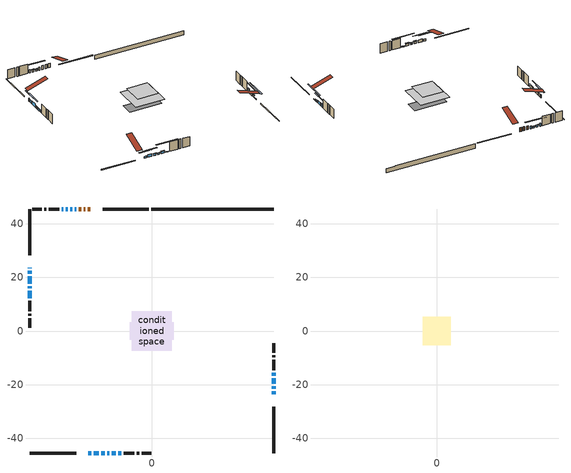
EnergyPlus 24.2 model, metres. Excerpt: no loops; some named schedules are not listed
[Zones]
conditioned space
 floor outside (Floor1 construction): -1.13,-1.13 -1.13,1.13 1.13,1.13 1.13,-1.13 z0.61
 floor adiabatic (AdiabaticFloorConstruction): -7.4,-7.4 -7.4,7.4 7.4,7.4 7.4,-7.4 z3.05
 floor foundation (Slab1 construction): -8.23,-3.2 -8.23,3.2 8.23,3.2 8.23,-3.2 z-1.65
 wall outside (RimJoist1 construction): -1.05,45.6 -18.39,45.6 / -45.6,-45.6 -28.26,-45.6 / -45.6,45.6 -45.6,28.26 / 45.6,-45.6 45.6,-28.26 z0.61:0.91
 wall outside (AdiabaticWallConstruction 1): -22.95,45.6 -23.84,45.6 / -24.77,45.6 -25.45,45.6 / -26.38,45.6 -27.27,45.6 z0.61:2.64
 wall outside (AdiabaticWallConstruction): -45.6,23.7 -45.6,23.49 / -28.19,45.6 -28.7,45.6 / -33.06,45.6 -33.57,45.6 z0.61:2.14; -23.7,-45.6 -22.68,-45.6 / 45.6,-21.6 45.6,-20.63 z0.61:1.58; -21.75,-45.6 -19.72,-45.6 z0.61:2.03; -45.6,22.56 -45.6,21.42 z0.61:2.04; -45.6,20.49 -45.6,17.67 z0.61:2.31; -29.63,45.6 -30.4,45.6 z0.61:1.37; -31.32,45.6 -32.13,45.6 z0.61:1.62; -18.79,-45.6 -17.62,-45.6 / -14.98,-45.6 -13.45,-45.6 z0.61:1.63; -45.6,16.75 -45.6,16.01 z0.61:1.83; -16.7,-45.6 -15.9,-45.6 z0.61:1.27; -45.6,15.08 -45.6,12.27 z0.61:1.55; 45.6,-23.7 45.6,-22.53 / -12.53,-45.6 -11.36,-45.6 z0.61:0.99; 45.6,-19.7 45.6,-17.67 z0.61:2.13; 45.6,-16.74 45.6,-15.67 z0.61:2.16
 wall outside (Wall1 construction): -34.49,45.6 -38.46,45.6 / -10.43,-45.6 -6.47,-45.6 / -45.6,11.34 -45.6,7.37 / 45.6,-14.74 45.6,-10.78 z0.61:5.49
 wall outside (Wall2 construction): -39.39,45.6 -40.17,45.6 / -5.54,-45.6 -4.75,-45.6 / -45.6,6.45 -45.6,5.66 / 45.6,-9.85 45.6,-9.07 z0.61:5.49
 wall outside (Wall3 construction): -41.1,45.6 -44.67,45.6 / -3.82,-45.6 -0.26,-45.6 / -45.6,4.73 -45.6,1.16 / 45.6,-8.14 45.6,-4.57 z0.61:5.49
 wall foundation (FoundationWall1 construction): -0.12,45.6,-1.65 -0.12,45.6,0.61 41.02,45.6,0.61 41.02,45.6,0.42 45.6,45.6,0.42 45.6,45.6,-1.65
 window (WindowConstruction 15): -45.6,23.7 -45.6,23.49 z0.61:2.13
 window (WindowConstruction 4): -28.19,45.6 -28.7,45.6 z0.61:2.13
 window (WindowConstruction 5): -23.7,-45.6 -22.68,-45.6 z0.61:1.58
 window (WindowConstruction 6): -21.75,-45.6 -19.72,-45.6 z0.61:2.03
 window (WindowConstruction 7): -45.6,22.56 -45.6,21.42 z0.61:2.04
 window (WindowConstruction 8): -45.6,20.49 -45.6,17.67 z0.61:2.31
 window (WindowConstruction 9): -29.63,45.6 -30.39,45.6 z0.61:1.37
 window (WindowConstruction 10): -31.32,45.6 -32.13,45.6 z0.61:1.62
 window (WindowConstruction 11): -18.79,-45.6 -17.62,-45.6 z0.61:1.62
 window (WindowConstruction 16): -45.6,16.74 -45.6,16.01 z0.61:1.83
 window (WindowConstruction 12): -16.69,-45.6 -15.91,-45.6 z0.61:1.27
 window (WindowConstruction 13): -14.98,-45.6 -13.45,-45.6 z0.61:1.62
 window (WindowConstruction 14): -45.6,15.08 -45.6,12.27 z0.61:1.55
 window (WindowConstruction 17): 45.6,-23.7 45.6,-22.53 z0.61:0.99
 window (WindowConstruction 18): -12.52,-45.6 -11.36,-45.6 z0.61:0.99
 window (WindowConstruction): 45.6,-21.6 45.6,-20.63 z0.61:1.58
 window (WindowConstruction 1): 45.6,-19.7 45.6,-17.67 z0.61:2.13
 window (WindowConstruction 2): 45.6,-16.74 45.6,-15.67 z0.61:2.16
 window (WindowConstruction 3): -33.06,45.6 -33.57,45.6 z0.61:2.13
 door (Door): -22.95,45.6 -23.84,45.6 z0.61:2.64
 door (Door 1): -24.77,45.6 -25.45,45.6 z0.61:2.64
 door (Door 2): -26.38,45.6 -27.27,45.6 z0.61:2.64
 ceiling adiabatic (AdiabaticFloorConstruction): 7.4,-7.4 7.4,7.4 -7.4,7.4 -7.4,-7.4 z3.05
attic - vented
 floor to conditioned space (Floor2 construction Reversed): -5.27,-5.27 -5.27,5.27 5.27,5.27 5.27,-5.27 z5.49
 roof outside (Roof1 construction): -22.02,45.6,5.49 -22.02,35.32,8.91 -19.32,35.32,8.91 -19.32,45.6,5.49; -24.62,-45.6,5.49 -24.62,-35.32,8.91 -27.33,-35.32,8.91 -27.33,-45.6,5.49; -45.6,24.62,5.49 -35.32,24.62,8.91 -35.32,27.33,8.91 -45.6,27.33,5.49; 45.6,-24.62,5.49 35.32,-24.62,8.91 35.32,-27.33,8.91 45.6,-27.33,5.49
shading: -45.6,20.85 -45.6,26.33 -46.01,26.33 -46.01,20.85 z4.77; -31.34,45.6 -25.55,45.6 -25.55,46.01 -31.34,46.01 z4.77; -20.04,-45.6 -26.33,-45.6 -26.33,-46.01 -20.04,-46.01 z4.22; -17.08,-45.6 -24.39,-45.6 -24.39,-46.01 -17.08,-46.01 z4.67; -45.6,18.78 -45.6,25.2 -46.01,25.2 -46.01,18.78 z4.68; -45.6,15.03 -45.6,23.13 -46.01,23.13 -46.01,15.03 z4.95; -30.6,45.6 -29.43,45.6 -29.43,46.01 -30.6,46.01 z1.57; -32.33,45.6 -31.12,45.6 -31.12,46.01 -32.33,46.01 z1.82; -17.42,-45.6 -18.99,-45.6 -18.99,-46.01 -17.42,-46.01 z1.83; -15.71,-45.6 -16.89,-45.6 -16.89,-46.01 -15.71,-46.01 z1.47; -13.25,-45.6 -15.18,-45.6 -15.18,-46.01 -13.25,-46.01 z1.83; -45.6,12.06 -45.6,15.28 -46.01,15.28 -46.01,12.06 z1.75; 45.6,-17.45 45.6,-28.78 46.01,-28.78 46.01,-17.45 z6.07; -6.28,-45.6 -17.61,-45.6 -17.61,-46.01 -6.28,-46.01 z6.07; 45.6,-20.43 45.6,-21.8 46.01,-21.8 46.01,-20.43 z1.78; 45.6,-15.03 45.6,-22.34 46.01,-22.34 46.01,-15.03 z4.77; 45.6,-15.47 45.6,-16.94 46.01,-16.94 46.01,-15.47 z2.36; -36.21,45.6 -30.42,45.6 -30.42,46.01 -36.21,46.01 z4.77
[Building]
Building 1: Terrain=Suburbs
[Site:Location]
Edmonton Intl AP_AB: Latitude {deg}=53.31; Longitude {deg}=-113.58; Time Zone {hr}=-7; Elevation {m}=723; Keep Site Location Information=Yes
[Site:GroundTemperature:Shallow]
-1.56185, -3.61833, -3.78302, -2.80711, 1.11059, 5.01004, 8.39065, 10.5322, 10.7141, 8.97234, 5.67794, 1.89811
[Site:WaterMainsTemperature]
Calculation Method=Schedule; Temperature Schedule=mains temperature schedule
[Material] Roughness=Rough; Thermal Absorptance=0.9
Name | Thickness {m} | Conductivity {W/m-K} | Density {kg/m3} | Specific Heat {J/kg-K} | Solar Absorptance | Visible Absorptance
asphalt or fiberglass shingles | 0.00635 | 0.162714 | 1121.4 | 1465.45 | 0.4 | 0.4
ceiling loosefill ins | 0.169333 | 0.0480833 | 16.02 | 1046.75 | 0.7 | 0.7
ceiling stud and cavity | 0.1397 | 0.138459 | 65.682 | 1177.47 | 0.7 | 0.7
concrete 4.0 in. | 0.1016 | 1.803125 | 2242.8 | 837.4 | 0.7 | 0.7
concrete 8.0 in. | 0.2032 | 1.803125 | 2242.8 | 837.4 | 0.7 | 0.7
door material | 0.04445 | 0.053851 | 512.64 | 1214.23 | 0.7 | 0.7
door material 1 | 0.04445 | 0.0451087 | 512.64 | 1214.23 | 0.7 | 0.7
exterior vertical ins | 0.0457286 | 0.029427 | 32.04 | 1214.23 | 0.7 | 0.7
floor covering | 0.0127 | 0.0433444 | 54.468 | 1339.84 | 0.6 | 0.6
floor rigid ins; wall rigid ins | 0.051816 | 0.029427 | 32.04 | 1214.23 | 0.7 | 0.7
floor rigid ins 1; wall rigid ins 1 | 0.512978 | 0.029427 | 32.04 | 1214.23 | 0.7 | 0.7
floor stud and cavity | 0.1397 | 0.0829719 | 92.3553 | 1139.71 | 0.7 | 0.7
floor stud and cavity 1 | 0.1397 | 1.75129 | 37.0049 | 1207.88 | 0.7 | 0.7
furniture material conditioned space 1 | 0.1524 | 0.115458 | 640.8 | 1214.23 | 0.6 | 0.6
gypsum board | 0.0127 | 0.160291 | 801 | 837.4 | 0.6 | 0.6
gypsum board 1 | 0.0127 | 0.160291 | 801 | 837.4 | 0.7 | 0.7
osb sheathing 0.5 in. | 0.0127 | 0.115458 | 512.64 | 1214.23 | 0.7 | 0.7
osb sheathing 0.75 in. | 0.01905 | 0.115458 | 512.64 | 1214.23 | 0.7 | 0.7
osb sheathing 2.0 in. | 0.0508 | 0.115458 | 512.64 | 1214.23 | 0.7 | 0.7
rim joist stud and cavity | 0.0508 | 0.0314757 | 125.044 | 1163.47 | 0.6 | 0.6
wall stud and cavity | 0.1397 | 0.255936 | 139.0536 | 1170.24 | 0.7 | 0.7
wall stud and cavity 1 | 0.1397 | 0.385153 | 139.0536 | 1170.24 | 0.7 | 0.7
wall stud and cavity 2 | 0.1397 | 0.261849 | 139.0536 | 1170.24 | 0.7 | 0.7
wall stud and cavity 3 | 0.0889 | 0.380278 | 52.3479 | 1209.89 | 0.7 | 0.7
wall stud and cavity 4 | 0.0889 | 0.391764 | 83.0341 | 1211.67 | 0.7 | 0.7
wood siding | 0.0254 | 0.102417 | 544.68 | 1172.36 | 0.4 | 0.4
wood siding 1; wood siding 2; wood siding 3 | 0.0254 | 0.102417 | 544.68 | 1172.36 | 0.7 | 0.7
[WindowMaterial:SimpleGlazingSystem]
Name | U-Factor {W/m2-K} | Solar Heat Gain Coefficient
WindowMaterial | 1.92598 | 0.48
WindowMaterial 1 | 2.08439 | 0.43
WindowMaterial 10 | 2.07644 | 0.43
WindowMaterial 11 | 2.08553 | 0.42
WindowMaterial 12 | 1.71078 | 0.56
WindowMaterial 13 | 1.939037 | 0.47
WindowMaterial 14 | 2.76916 | 0.42
WindowMaterial 15 | 2.27915 | 0.58
WindowMaterial 16 | 2.345014 | 0.35
WindowMaterial 2 | 1.69886 | 0.56
WindowMaterial 3 | 1.91519 | 0.52
WindowMaterial 4 | 1.78403 | 0.54
WindowMaterial 5 | 1.83343 | 0.5
WindowMaterial 6 | 2.91679 | 0.67
WindowMaterial 7 | 1.56486 | 0.59
WindowMaterial 8 | 2.05033 | 0.44
WindowMaterial 9 | 2.117894 | 0.43
[Construction]
AdiabaticFloorConstruction: floor stud and cavity 1, floor rigid ins 1, osb sheathing 0.75 in., floor covering
AdiabaticWallConstruction: wood siding 2, wall rigid ins 1, wall stud and cavity 3, gypsum board
AdiabaticWallConstruction 1: wood siding 3, wall rigid ins 1, wall stud and cavity 3, gypsum board
Door; Door 2: door material
Door 1: door material 1
Floor1 construction: floor stud and cavity, floor rigid ins, osb sheathing 0.75 in., floor covering
Floor2 construction Reversed: gypsum board, ceiling stud and cavity, ceiling loosefill ins
FoundationWall1 construction: concrete 8.0 in., gypsum board 1
furniture construction conditioned space 1: furniture material conditioned space 1
PartitionWallConstruction: gypsum board, wall stud and cavity 4, gypsum board
RimJoist1 construction: wood siding 1, osb sheathing 2.0 in., rim joist stud and cavity
Roof1 construction: asphalt or fiberglass shingles
Slab1 construction: concrete 4.0 in.
Wall1 construction: wood siding, wall rigid ins, osb sheathing 0.5 in., wall stud and cavity, gypsum board
Wall2 construction: wood siding, wall rigid ins, osb sheathing 0.5 in., wall stud and cavity 1, gypsum board
Wall3 construction: wood siding, wall rigid ins, osb sheathing 0.5 in., wall stud and cavity 2, gypsum board
WindowConstruction: WindowMaterial
WindowConstruction 1; WindowConstruction 4: WindowMaterial 1
WindowConstruction 10: WindowMaterial 9
WindowConstruction 11: WindowMaterial 10
WindowConstruction 12: WindowMaterial 11
WindowConstruction 13: WindowMaterial 12
WindowConstruction 14: WindowMaterial 13
WindowConstruction 15: WindowMaterial 14
WindowConstruction 16: WindowMaterial 15
WindowConstruction 17; WindowConstruction 18: WindowMaterial 16
WindowConstruction 2: WindowMaterial 2
WindowConstruction 3: WindowMaterial 3
WindowConstruction 5: WindowMaterial 4
WindowConstruction 6: WindowMaterial 5
WindowConstruction 7: WindowMaterial 6
WindowConstruction 8: WindowMaterial 7
WindowConstruction 9: WindowMaterial 8
[Zone] Multiplier=1; Part of Total Floor Area=Yes
Name | Volume {m3}
attic - vented | 61.8108
conditioned space | 821.4
[Space]
Name | Zone | Volume {m3}
attic - vented 1 | attic - vented | 61.8108
conditioned space 1 | conditioned space | 821.4
[ZoneInfiltration:EffectiveLeakageArea]
infil attic - vented 1: Zone or Space=attic - vented 1; Schedule=Always On Discrete; Effective Air Leakage Area {cm2}=3868.17; Stack Coefficient=0.000238087; Wind Coefficient=1.04253e-05
[ZoneMixing]
whole house fan mix: Zone or Space=attic - vented; Schedule=Always On Continuous; Design Flow Rate Calculation Method=Flow/Zone; Design Flow Rate {m3/s}=0; Source Zone or Space=conditioned space
[SurfaceProperty:ExposedFoundationPerimeter]
Slab1: Exposed Perimeter Calculation Method=TotalExposedPerimeter; Total Exposed Perimeter {m}=45.719
[InternalMass] Zone or ZoneList=conditioned space; Space or SpaceList=conditioned space 1
Name | Construction | Surface Area {m2}
furniture mass conditioned space 1 | furniture construction conditioned space 1 | 131.78
partition wall mass | PartitionWallConstruction | 329.45
[Lights]
interior lighting: Zone or ZoneList or Space or SpaceList=conditioned space 1; Schedule=interior lighting schedule; Design Level Calculation Method=LightingLevel; Lighting Level {W}=343.2; Return Air Fraction=0; Fraction Radiant=0.6; Fraction Visible=0.2; Fraction Replaceable=1
[People]
occupants: Zone or ZoneList or Space or SpaceList=conditioned space 1; Number of People Schedule=occupants schedule; Number of People Calculation Method=People; Number of People=3; Fraction Radiant=0.314171; Sensible Heat Fraction=0.56303; Activity Level Schedule=occupants activity schedule; Carbon Dioxide Generation Rate {m3/s-W}=0; Enable ASHRAE 55 Comfort Warnings=No; Mean Radiant Temperature Calculation Type=EnclosureAveraged
[ElectricEquipment] Zone or ZoneList or Space or SpaceList=conditioned space 1; Design Level Calculation Method=EquipmentLevel
Name | Schedule | Design Level {W} | Fraction Latent | Fraction Radiant | Fraction Lost
clothes dryer | clothes dryer schedule | 140.772 | 0.015 | 0.081 | 0.85
clothes washer | clothes washer schedule | 32.1985 | 0.03 | 0.162 | 0.7
cooking range | cooking range schedule | 215.147 | 0.08 | 0.432 | 0.2
dishwasher | dishwasher schedule | 66.8632 | 0.3 | 0.18 | 0.4
fridge | fridge schedule | 72.9452 | 0 | 0.6 | 0
mech vent bath fan 0 | mech vent bath fan 0 schedule | 50.2 | 0 | 0 | 1
mech vent bath fan 1 | mech vent bath fan 1 schedule | 50.2 | 0 | 0 | 1
mech vent house fan | mech vent house fan schedule | 0 | 0 | 0 | 1
mech vent house fan cfis | mech vent house fan cfis schedule | 0 | 0 | 0 | 0
mech vent range fan 0 | mech vent range fan 0 schedule | 57 | 0 | 0 | 1
misc plug loads | misc plug loads schedule | 494.7 | 0.045 | 0.513 | 0.1
whole house fan | Always On Discrete | 0 | 0 | 0 | 1
[OtherEquipment] Zone or ZoneList or Space or SpaceList=conditioned space 1; Design Level Calculation Method=EquipmentLevel
Name | Fuel Type | Schedule | Design Level {W} | Fraction Latent | Fraction Radiant | Fraction Lost
clothes dryer 1 | Electricity | clothes dryer schedule | 0 | 0.015 | 0.081 | 0.85
cooking range 1 | Electricity | cooking range schedule | 0 | 0.08 | 0.432 | 0.2
general water use latent | None | general water use schedule | 62.594 | 1 | 0 | 0
general water use sensible | None | general water use schedule | -61.6891 | 0 | 0.6 | 0
mech vent house fan latent load | None | Always On Discrete | 0 | 1 | 0 | 0
mech vent house fan sensible load | None | Always On Discrete | 0 | 0 | 0 | 0
water heater energy adjustment1 | NaturalGas | Always On Discrete | 0.01 | 0 | 0 | 1
[ZoneInfiltration:DesignFlowRate] Zone or ZoneList or Space or SpaceList=conditioned space 1; Schedule=Always On Discrete; Design Flow Rate Calculation Method=Flow/Zone; Design Flow Rate {m3/s}=0
infil flow; natural vent flow; whole house fan flow
[Foundation:Kiva]
Foundation Kiva 1: Initial Indoor Air Temperature {C}=18; Wall Height Above Grade {m}=0.609996; Wall Depth Below Slab {m}=0.2032; Custom Block Material Name 1=exterior vertical ins; Custom Block Depth 1 {m}=2.26; Custom Block X Position 1 {m}=0.2159; Custom Block Z Position 1 {m}=0
[Foundation:Kiva:Settings]
Soil Conductivity {W/m-K}=0.849921; Soil Density {kg/m3}=1842.3; Soil Specific Heat {J/kg-K}=418.7; Ground Solar Absorptivity=0.9; Ground Thermal Absorptivity=0.9; Ground Surface Roughness {m}=0.03; Far-Field Width {m}=40; Deep-Ground Boundary Condition=ZeroFlux; Deep-Ground Depth {m}=40; Minimum Cell Dimension {m}=0.2; Maximum Cell Growth Coefficient=3; Simulation Timestep=Timestep
[Exterior:Lights]
exterior lighting: Schedule=exterior lighting schedule; Design Level {W}=75.6
[Schedule:Constant]
Name | Hourly Value
Always On Continuous; mech vent house fan schedule; mech vent house fan cfis schedule; Always On Discrete | 1
occupants activity schedule | 117.228
fridge schedule | 0
[Schedule:Week:Daily]
interior lighting schedule Week Rule - Jan1-Jan27: interior lighting schedule day, interior lighting schedule day, interior lighting schedule day, interior lighting schedule day, interior lighting schedule day, interior lighting schedule day, interior lighting schedule day, interior lighting schedule default day, interior lighting schedule default day, interior lighting schedule default day, interior lighting schedule default day, interior lighting schedule default day
interior lighting schedule Week Rule - Jan28-Feb3: interior lighting schedule day, interior lighting schedule day, interior lighting schedule day, interior lighting schedule day, interior lighting schedule day 1, interior lighting schedule day 1, interior lighting schedule day 1, interior lighting schedule default day, interior lighting schedule default day, interior lighting schedule default day, interior lighting schedule default day, interior lighting schedule default day
interior lighting schedule Week Rule - Feb4-Feb24: interior lighting schedule day 1, interior lighting schedule day 1, interior lighting schedule day 1, interior lighting schedule day 1, interior lighting schedule day 1, interior lighting schedule day 1, interior lighting schedule day 1, interior lighting schedule default day, interior lighting schedule default day, interior lighting schedule default day, interior lighting schedule default day, interior lighting schedule default day
interior lighting schedule Week Rule - Feb25-Mar3: interior lighting schedule day 1, interior lighting schedule day 1, interior lighting schedule day 1, interior lighting schedule day 1, interior lighting schedule day 2, interior lighting schedule day 2, interior lighting schedule day 2, interior lighting schedule default day, interior lighting schedule default day, interior lighting schedule default day, interior lighting schedule default day, interior lighting schedule default day
interior lighting schedule Week Rule - Mar4-Mar31: interior lighting schedule day 2, interior lighting schedule day 2, interior lighting schedule day 2, interior lighting schedule day 2, interior lighting schedule day 2, interior lighting schedule day 2, interior lighting schedule day 2, interior lighting schedule default day, interior lighting schedule default day, interior lighting schedule default day, interior lighting schedule default day, interior lighting schedule default day
interior lighting schedule Week Rule - Apr1-Apr28: interior lighting schedule day 3, interior lighting schedule day 3, interior lighting schedule day 3, interior lighting schedule day 3, interior lighting schedule day 3, interior lighting schedule day 3, interior lighting schedule day 3, interior lighting schedule default day, interior lighting schedule default day, interior lighting schedule default day, interior lighting schedule default day, interior lighting schedule default day
interior lighting schedule Week Rule - Apr29-May5: interior lighting schedule day 3, interior lighting schedule day 3, interior lighting schedule day 4, interior lighting schedule day 4, interior lighting schedule day 4, interior lighting schedule day 4, interior lighting schedule day 4, interior lighting schedule default day, interior lighting schedule default day, interior lighting schedule default day, interior lighting schedule default day, interior lighting schedule default day
interior lighting schedule Week Rule - May6-May26: interior lighting schedule day 4, interior lighting schedule day 4, interior lighting schedule day 4, interior lighting schedule day 4, interior lighting schedule day 4, interior lighting schedule day 4, interior lighting schedule day 4, interior lighting schedule default day, interior lighting schedule default day, interior lighting schedule default day, interior lighting schedule default day, interior lighting schedule default day
interior lighting schedule Week Rule - May27-Jun2: interior lighting schedule day 4, interior lighting schedule day 4, interior lighting schedule day 4, interior lighting schedule day 4, interior lighting schedule day 4, interior lighting schedule day 5, interior lighting schedule day 5, interior lighting schedule default day, interior lighting schedule default day, interior lighting schedule default day, interior lighting schedule default day, interior lighting schedule default day
interior lighting schedule Week Rule - Jun3-Jun30: interior lighting schedule day 5, interior lighting schedule day 5, interior lighting schedule day 5, interior lighting schedule day 5, interior lighting schedule day 5, interior lighting schedule day 5, interior lighting schedule day 5, interior lighting schedule default day, interior lighting schedule default day, interior lighting schedule default day, interior lighting schedule default day, interior lighting schedule default day
interior lighting schedule Week Rule - Jul1-Jul28: interior lighting schedule day 6, interior lighting schedule day 6, interior lighting schedule day 6, interior lighting schedule day 6, interior lighting schedule day 6, interior lighting schedule day 6, interior lighting schedule day 6, interior lighting schedule default day, interior lighting schedule default day, interior lighting schedule default day, interior lighting schedule default day, interior lighting schedule default day
interior lighting schedule Week Rule - Jul29-Aug4: interior lighting schedule day 6, interior lighting schedule day 6, interior lighting schedule day 6, interior lighting schedule day 7, interior lighting schedule day 7, interior lighting schedule day 7, interior lighting schedule day 7, interior lighting schedule default day, interior lighting schedule default day, interior lighting schedule default day, interior lighting schedule default day, interior lighting schedule default day
interior lighting schedule Week Rule - Aug5-Aug25: interior lighting schedule day 7, interior lighting schedule day 7, interior lighting schedule day 7, interior lighting schedule day 7, interior lighting schedule day 7, interior lighting schedule day 7, interior lighting schedule day 7, interior lighting schedule default day, interior lighting schedule default day, interior lighting schedule default day, interior lighting schedule default day, interior lighting schedule default day
interior lighting schedule Week Rule - Aug26-Sep1: interior lighting schedule day 7, interior lighting schedule day 7, interior lighting schedule day 7, interior lighting schedule day 7, interior lighting schedule day 7, interior lighting schedule day 7, interior lighting schedule day 8, interior lighting schedule default day, interior lighting schedule default day, interior lighting schedule default day, interior lighting schedule default day, interior lighting schedule default day
interior lighting schedule Week Rule - Sep2-Sep29: interior lighting schedule day 8, interior lighting schedule day 8, interior lighting schedule day 8, interior lighting schedule day 8, interior lighting schedule day 8, interior lighting schedule day 8, interior lighting schedule day 8, interior lighting schedule default day, interior lighting schedule default day, interior lighting schedule default day, interior lighting schedule default day, interior lighting schedule default day
interior lighting schedule Week Rule - Sep30-Oct6: interior lighting schedule day 8, interior lighting schedule day 9, interior lighting schedule day 9, interior lighting schedule day 9, interior lighting schedule day 9, interior lighting schedule day 9, interior lighting schedule day 9, interior lighting schedule default day, interior lighting schedule default day, interior lighting schedule default day, interior lighting schedule default day, interior lighting schedule default day
interior lighting schedule Week Rule - Oct7-Oct27: interior lighting schedule day 9, interior lighting schedule day 9, interior lighting schedule day 9, interior lighting schedule day 9, interior lighting schedule day 9, interior lighting schedule day 9, interior lighting schedule day 9, interior lighting schedule default day, interior lighting schedule default day, interior lighting schedule default day, interior lighting schedule default day, interior lighting schedule default day
interior lighting schedule Week Rule - Oct28-Nov3: interior lighting schedule day 9, interior lighting schedule day 9, interior lighting schedule day 9, interior lighting schedule day 9, interior lighting schedule day 10, interior lighting schedule day 10, interior lighting schedule day 10, interior lighting schedule default day, interior lighting schedule default day, interior lighting schedule default day, interior lighting schedule default day, interior lighting schedule default day
interior lighting schedule Week Rule - Nov4-Nov24: interior lighting schedule day 10, interior lighting schedule day 10, interior lighting schedule day 10, interior lighting schedule day 10, interior lighting schedule day 10, interior lighting schedule day 10, interior lighting schedule day 10, interior lighting schedule default day, interior lighting schedule default day, interior lighting schedule default day, interior lighting schedule default day, interior lighting schedule default day
interior lighting schedule Week Rule - Nov25-Dec1: interior lighting schedule day 10, interior lighting schedule day 10, interior lighting schedule day 10, interior lighting schedule day 10, interior lighting schedule day 10, interior lighting schedule day 10, interior lighting schedule day 11, interior lighting schedule default day, interior lighting schedule default day, interior lighting schedule default day, interior lighting schedule default day, interior lighting schedule default day
interior lighting schedule Week Rule - Dec2-Dec31: interior lighting schedule day 11, interior lighting schedule day 11, interior lighting schedule day 11, interior lighting schedule day 11, interior lighting schedule day 11, interior lighting schedule day 11, interior lighting schedule day 11, interior lighting schedule default day, interior lighting schedule default day, interior lighting schedule default day, interior lighting schedule default day, interior lighting schedule default day
occupants schedule Week Rule - Jan1-Dec31: occupants schedule day, occupants schedule day, occupants schedule day, occupants schedule day, occupants schedule day, occupants schedule day, occupants schedule day, occupants schedule default day, occupants schedule default day, occupants schedule default day, occupants schedule default day, occupants schedule default day
clothes dryer schedule Week Rule - Jan1-Dec31: clothes dryer schedule day, clothes dryer schedule day, clothes dryer schedule day, clothes dryer schedule day, clothes dryer schedule day, clothes dryer schedule day, clothes dryer schedule day, clothes dryer schedule default day, clothes dryer schedule default day, clothes dryer schedule default day, clothes dryer schedule default day, clothes dryer schedule default day
clothes washer schedule Week Rule - Jan1-Dec31: clothes washer schedule day, clothes washer schedule day, clothes washer schedule day, clothes washer schedule day, clothes washer schedule day, clothes washer schedule day, clothes washer schedule day, clothes washer schedule default day, clothes washer schedule default day, clothes washer schedule default day, clothes washer schedule default day, clothes washer schedule default day
cooking range schedule Week Rule - Jan1-Dec31: cooking range schedule day, cooking range schedule day, cooking range schedule day, cooking range schedule day, cooking range schedule day, cooking range schedule day, cooking range schedule day, cooking range schedule default day, cooking range schedule default day, cooking range schedule default day, cooking range schedule default day, cooking range schedule default day
dishwasher schedule Week Rule - Jan1-Dec31: dishwasher schedule day, dishwasher schedule day, dishwasher schedule day, dishwasher schedule day, dishwasher schedule day, dishwasher schedule day, dishwasher schedule day, dishwasher schedule default day, dishwasher schedule default day, dishwasher schedule default day, dishwasher schedule default day, dishwasher schedule default day
mech vent bath fan 0 schedule Week Rule - Jan1-Dec31: mech vent bath fan 0 schedule day, mech vent bath fan 0 schedule day, mech vent bath fan 0 schedule day, mech vent bath fan 0 schedule day, mech vent bath fan 0 schedule day, mech vent bath fan 0 schedule day, mech vent bath fan 0 schedule day, mech vent bath fan 0 schedule default day, mech vent bath fan 0 schedule default day, mech vent bath fan 0 schedule default day, mech vent bath fan 0 schedule default day, mech vent bath fan 0 schedule default day
mech vent bath fan 1 schedule Week Rule - Jan1-Dec31: mech vent bath fan 1 schedule day, mech vent bath fan 1 schedule day, mech vent bath fan 1 schedule day, mech vent bath fan 1 schedule day, mech vent bath fan 1 schedule day, mech vent bath fan 1 schedule day, mech vent bath fan 1 schedule day, mech vent bath fan 1 schedule default day, mech vent bath fan 1 schedule default day, mech vent bath fan 1 schedule default day, mech vent bath fan 1 schedule default day, mech vent bath fan 1 schedule default day
mech vent range fan 0 schedule Week Rule - Jan1-Dec31: mech vent range fan 0 schedule day, mech vent range fan 0 schedule day, mech vent range fan 0 schedule day, mech vent range fan 0 schedule day, mech vent range fan 0 schedule day, mech vent range fan 0 schedule day, mech vent range fan 0 schedule day, mech vent range fan 0 schedule default day, mech vent range fan 0 schedule default day, mech vent range fan 0 schedule default day, mech vent range fan 0 schedule default day, mech vent range fan 0 schedule default day
misc plug loads schedule Week Rule - Jan1-Dec31: misc plug loads schedule day, misc plug loads schedule day, misc plug loads schedule day, misc plug loads schedule day, misc plug loads schedule day, misc plug loads schedule day, misc plug loads schedule day, misc plug loads schedule default day, misc plug loads schedule default day, misc plug loads schedule default day, misc plug loads schedule default day, misc plug loads schedule default day
general water use schedule Week Rule - Jan1-Dec31: general water use schedule day, general water use schedule day, general water use schedule day, general water use schedule day, general water use schedule day, general water use schedule day, general water use schedule day, general water use schedule default day, general water use schedule default day, general water use schedule default day, general water use schedule default day, general water use schedule default day
exterior lighting schedule Week Rule - Jan1-Jan27: exterior lighting schedule day, exterior lighting schedule day, exterior lighting schedule day, exterior lighting schedule day, exterior lighting schedule day, exterior lighting schedule day, exterior lighting schedule day, exterior lighting schedule default day, exterior lighting schedule default day, exterior lighting schedule default day, exterior lighting schedule default day, exterior lighting schedule default day
exterior lighting schedule Week Rule - Jan28-Feb3: exterior lighting schedule day, exterior lighting schedule day, exterior lighting schedule day, exterior lighting schedule day, exterior lighting schedule day 1, exterior lighting schedule day 1, exterior lighting schedule day 1, exterior lighting schedule default day, exterior lighting schedule default day, exterior lighting schedule default day, exterior lighting schedule default day, exterior lighting schedule default day
exterior lighting schedule Week Rule - Feb4-Feb24: exterior lighting schedule day 1, exterior lighting schedule day 1, exterior lighting schedule day 1, exterior lighting schedule day 1, exterior lighting schedule day 1, exterior lighting schedule day 1, exterior lighting schedule day 1, exterior lighting schedule default day, exterior lighting schedule default day, exterior lighting schedule default day, exterior lighting schedule default day, exterior lighting schedule default day
exterior lighting schedule Week Rule - Feb25-Mar3: exterior lighting schedule day 1, exterior lighting schedule day 1, exterior lighting schedule day 1, exterior lighting schedule day 1, exterior lighting schedule day 2, exterior lighting schedule day 2, exterior lighting schedule day 2, exterior lighting schedule default day, exterior lighting schedule default day, exterior lighting schedule default day, exterior lighting schedule default day, exterior lighting schedule default day
exterior lighting schedule Week Rule - Mar4-Mar31: exterior lighting schedule day 2, exterior lighting schedule day 2, exterior lighting schedule day 2, exterior lighting schedule day 2, exterior lighting schedule day 2, exterior lighting schedule day 2, exterior lighting schedule day 2, exterior lighting schedule default day, exterior lighting schedule default day, exterior lighting schedule default day, exterior lighting schedule default day, exterior lighting schedule default day
exterior lighting schedule Week Rule - Apr1-Apr28: exterior lighting schedule day 3, exterior lighting schedule day 3, exterior lighting schedule day 3, exterior lighting schedule day 3, exterior lighting schedule day 3, exterior lighting schedule day 3, exterior lighting schedule day 3, exterior lighting schedule default day, exterior lighting schedule default day, exterior lighting schedule default day, exterior lighting schedule default day, exterior lighting schedule default day
exterior lighting schedule Week Rule - Apr29-May5: exterior lighting schedule day 3, exterior lighting schedule day 3, exterior lighting schedule day 4, exterior lighting schedule day 4, exterior lighting schedule day 4, exterior lighting schedule day 4, exterior lighting schedule day 4, exterior lighting schedule default day, exterior lighting schedule default day, exterior lighting schedule default day, exterior lighting schedule default day, exterior lighting schedule default day
exterior lighting schedule Week Rule - May6-May26: exterior lighting schedule day 4, exterior lighting schedule day 4, exterior lighting schedule day 4, exterior lighting schedule day 4, exterior lighting schedule day 4, exterior lighting schedule day 4, exterior lighting schedule day 4, exterior lighting schedule default day, exterior lighting schedule default day, exterior lighting schedule default day, exterior lighting schedule default day, exterior lighting schedule default day
exterior lighting schedule Week Rule - May27-Jun2: exterior lighting schedule day 4, exterior lighting schedule day 4, exterior lighting schedule day 4, exterior lighting schedule day 4, exterior lighting schedule day 4, exterior lighting schedule day 5, exterior lighting schedule day 5, exterior lighting schedule default day, exterior lighting schedule default day, exterior lighting schedule default day, exterior lighting schedule default day, exterior lighting schedule default day
exterior lighting schedule Week Rule - Jun3-Jun30: exterior lighting schedule day 5, exterior lighting schedule day 5, exterior lighting schedule day 5, exterior lighting schedule day 5, exterior lighting schedule day 5, exterior lighting schedule day 5, exterior lighting schedule day 5, exterior lighting schedule default day, exterior lighting schedule default day, exterior lighting schedule default day, exterior lighting schedule default day, exterior lighting schedule default day
[Schedule:Year]
interior lighting schedule: interior lighting schedule Week Rule - Jan1-Jan27, 1, 1, 1, 27, interior lighting schedule Week Rule - Jan28-Feb3, 1, 28, 2, 3, interior lighting schedule Week Rule - Feb4-Feb24, 2, 4, 2, 24, interior lighting schedule Week Rule - Feb25-Mar3, 2, 25, 3, 3, interior lighting schedule Week Rule - Mar4-Mar31, 3, 4, 3, 31, interior lighting schedule Week Rule - Apr1-Apr28, 4, 1, 4, 28, interior lighting schedule Week Rule - Apr29-May5, 4, 29, 5, 5, interior lighting schedule Week Rule - May6-May26, 5, 6, 5, 26, interior lighting schedule Week Rule - May27-Jun2, 5, 27, 6, 2, interior lighting schedule Week Rule - Jun3-Jun30, 6, 3, 6, 30, interior lighting schedule Week Rule - Jul1-Jul28, 7, 1, 7, 28, interior lighting schedule Week Rule - Jul29-Aug4, 7, 29, 8, 4, interior lighting schedule Week Rule - Aug5-Aug25, 8, 5, 8, 25, interior lighting schedule Week Rule - Aug26-Sep1, 8, 26, 9, 1, interior lighting schedule Week Rule - Sep2-Sep29, 9, 2, 9, 29, interior lighting schedule Week Rule - Sep30-Oct6, 9, 30, 10, 6, interior lighting schedule Week Rule - Oct7-Oct27, 10, 7, 10, 27, interior lighting schedule Week Rule - Oct28-Nov3, 10, 28, 11, 3, interior lighting schedule Week Rule - Nov4-Nov24, 11, 4, 11, 24, interior lighting schedule Week Rule - Nov25-Dec1, 11, 25, 12, 1, interior lighting schedule Week Rule - Dec2-Dec31, 12, 2, 12, 31
occupants schedule: occupants schedule Week Rule - Jan1-Dec31, 1, 1, 12, 31
clothes dryer schedule: clothes dryer schedule Week Rule - Jan1-Dec31, 1, 1, 12, 31
clothes washer schedule: clothes washer schedule Week Rule - Jan1-Dec31, 1, 1, 12, 31
cooking range schedule: cooking range schedule Week Rule - Jan1-Dec31, 1, 1, 12, 31
dishwasher schedule: dishwasher schedule Week Rule - Jan1-Dec31, 1, 1, 12, 31
mech vent bath fan 0 schedule: mech vent bath fan 0 schedule Week Rule - Jan1-Dec31, 1, 1, 12, 31
mech vent bath fan 1 schedule: mech vent bath fan 1 schedule Week Rule - Jan1-Dec31, 1, 1, 12, 31
mech vent range fan 0 schedule: mech vent range fan 0 schedule Week Rule - Jan1-Dec31, 1, 1, 12, 31
misc plug loads schedule: misc plug loads schedule Week Rule - Jan1-Dec31, 1, 1, 12, 31
general water use schedule: general water use schedule Week Rule - Jan1-Dec31, 1, 1, 12, 31
exterior lighting schedule: exterior lighting schedule Week Rule - Jan1-Jan27, 1, 1, 1, 27, exterior lighting schedule Week Rule - Jan28-Feb3, 1, 28, 2, 3, exterior lighting schedule Week Rule - Feb4-Feb24, 2, 4, 2, 24, exterior lighting schedule Week Rule - Feb25-Mar3, 2, 25, 3, 3, exterior lighting schedule Week Rule - Mar4-Mar31, 3, 4, 3, 31, exterior lighting schedule Week Rule - Apr1-Apr28, 4, 1, 4, 28, exterior lighting schedule Week Rule - Apr29-May5, 4, 29, 5, 5, exterior lighting schedule Week Rule - May6-May26, 5, 6, 5, 26, exterior lighting schedule Week Rule - May27-Jun2, 5, 27, 6, 2, exterior lighting schedule Week Rule - Jun3-Jun30, 6, 3, 6, 30, exterior lighting schedule Week Rule - Jul1-Jul28, 7, 1, 7, 28, exterior lighting schedule Week Rule - Jul29-Aug4, 7, 29, 8, 4, exterior lighting schedule Week Rule - Aug5-Aug25, 8, 5, 8, 25, exterior lighting schedule Week Rule - Aug26-Sep1, 8, 26, 9, 1, exterior lighting schedule Week Rule - Sep2-Sep29, 9, 2, 9, 29, exterior lighting schedule Week Rule - Sep30-Oct6, 9, 30, 10, 6, exterior lighting schedule Week Rule - Oct7-Oct27, 10, 7, 10, 27, exterior lighting schedule Week Rule - Oct28-Nov3, 10, 28, 11, 3, exterior lighting schedule Week Rule - Nov4-Nov24, 11, 4, 11, 24, exterior lighting schedule Week Rule - Nov25-Dec1, 11, 25, 12, 1, exterior lighting schedule Week Rule - Dec2-Dec31, 12, 2, 12, 31
[Schedule:Compact]
mains temperature schedule: Through: 01/01, For: AllDays, Until: 24:00, 3.97167, Through: 01/02, For: AllDays, Until: 24:00, 3.90778, Through: 01/03, For: AllDays, Until: 24:00, 3.84556, Through: 01/04, For: AllDays, Until: 24:00, 3.78389, Through: 01/05, For: AllDays, Until: 24:00, 3.72278, Through: 01/06, For: AllDays, Until: 24:00, 3.66278, Through: 01/07, For: AllDays, Until: 24:00, 3.60389, Through: 01/08, For: AllDays, Until: 24:00, 3.54556, Through: 01/09, For: AllDays, Until: 24:00, 3.48833, Through: 01/10, For: AllDays, Until: 24:00, 3.43167, Through: 01/11, For: AllDays, Until: 24:00, 3.37611, Through: 01/12, For: AllDays, Until: 24:00, 3.32167, Through: 01/13, For: AllDays, Until: 24:00, 3.26833, Through: 01/14, For: AllDays, Until: 24:00, 3.21556, Through: 01/15, For: AllDays, Until: 24:00, 3.16444, Through: 01/16, For: AllDays, Until: 24:00, 3.11389, Through: 01/17, For: AllDays, Until: 24:00, 3.06444, Through: 01/18, For: AllDays, Until: 24:00, 3.01611, Through: 01/19, For: AllDays, Until: 24:00, 2.96889, Through: 01/20, For: AllDays, Until: 24:00, 2.92278, Through: 01/21, For: AllDays, Until: 24:00, 2.87722, Through: 01/22, For: AllDays, Until: 24:00, 2.83333, Through: 01/23, For: AllDays, Until: 24:00, 2.79056, Through: 01/24, For: AllDays, Until: 24:00, 2.74889, Through: 01/25, For: AllDays, Until: 24:00, 2.70833, Through: 01/26, For: AllDays, Until: 24:00, 2.66889, Through: 01/27, For: AllDays, Until: 24:00, 2.63056, Through: 01/28, For: AllDays, Until: 24:00, 2.59333, Through: 01/29, For: AllDays, Until: 24:00, 2.55778, Through: 01/30, For: AllDays, Until: 24:00, 2.52278, Through: 01/31, For: AllDays, Until: 24:00, 2.48944, Through: 02/01, For: AllDays, Until: 24:00, 2.45722, Through: 02/02, For: AllDays, Until: 24:00, 2.42611, Through: 02/03, For: AllDays, Until: 24:00, 2.39667, Through: 02/04, For: AllDays, Until: 24:00, 2.36833, Through: 02/05, For: AllDays, Until: 24:00, 2.34111, Through: 02/06, For: AllDays, Until: 24:00, 2.315, Through: 02/07, For: AllDays, Until: 24:00, 2.29056, Through: 02/08, For: AllDays, Until: 24:00, 2.26722, Through: 02/09, For: AllDays, Until: 24:00, 2.245, Through: 02/10, For: AllDays, Until: 24:00, 2.22444, Through: 02/11, For: AllDays, Until: 24:00, 2.20444, Through: 02/12, For: AllDays, Until: 24:00, 2.18667, Through: 02/13, For: AllDays, Until: 24:00, 2.17, Through: 02/14, For: AllDays, Until: 24:00, 2.15444, Through: 02/15, For: AllDays, Until: 24:00, 2.14, Through: 02/16, For: AllDays, Until: 24:00, 2.12722, Through: 02/17, For: AllDays, Until: 24:00, 2.11556, Through: 02/18, For: AllDays, Until: 24:00, 2.10556, Through: 02/19, For: AllDays, Until: 24:00, 2.09667, Through: 02/20, For: AllDays, Until: 24:00, 2.08889, Through: 02/21, For: AllDays, Until: 24:00, 2.08278, Through: 02/22, For: AllDays, Until: 24:00, 2.07833, Through: 02/23, For: AllDays, Until: 24:00, 2.07444, Through: 02/24, For: AllDays, Until: 24:00, 2.07278, Through: 02/25, For: AllDays, Until: 24:00, 2.07167, Through: 02/26, For: AllDays, Until: 24:00, 2.07222, Through: 02/27, For: AllDays, Until: 24:00, 2.07444, Through: 02/28, For: AllDays, Until: 24:00, 2.07778, Through: 03/01, For: AllDays, Until: 24:00, 2.08222, Through: 03/02, For: AllDays, Until: 24:00, 2.08833, Through: 03/03, For: AllDays, Until: 24:00, 2.09556, Through: 03/04, For: AllDays, Until: 24:00, 2.10444, Through: 03/05, For: AllDays, Until: 24:00, 2.11444, Through: 03/06, For: AllDays, Until: 24:00, 2.12556, Through: 03/07, For: AllDays, Until: 24:00, 2.13833, Through: 03/08, For: AllDays, Until: 24:00, 2.15278, Through: 03/09, For: AllDays, Until: 24:00, 2.16778, Through: 03/10, For: AllDays, Until: 24:00, 2.18444, Through: 03/11, For: AllDays, Until: 24:00, 2.20278, Through: 03/12, For: AllDays, Until: 24:00, 2.22167, Through: 03/13, For: AllDays, Until: 24:00, 2.24278, Through: 03/14, For: AllDays, Until: 24:00, 2.26444, Through: 03/15, For: AllDays, Until: 24:00, 2.28778, Through: 03/16, For: AllDays, Until: 24:00, 2.31222, Through: 03/17, For: AllDays, Until: 24:00, 2.33778, Through: 03/18, For: AllDays, Until: 24:00, 2.365, Through: 03/19, For: AllDays, Until: 24:00, 2.39333, Through: 03/20, For: AllDays, Until: 24:00, 2.42278, Through: 03/21, For: AllDays, Until: 24:00, 2.45389, Through: 03/22, For: AllDays, Until: 24:00, 2.48611, Through: 03/23, For: AllDays, Until: 24:00, 2.51889, Through: 03/24, For: AllDays, Until: 24:00, 2.55389, Through: 03/25, For: AllDays, Until: 24:00, 2.58944, Through: 03/26, For: AllDays, Until: 24:00, 2.62611, Through: 03/27, For: AllDays, Until: 24:00, 2.66444, Through: 03/28, For: AllDays, Until: 24:00, 2.70389, Through: 03/29, For: AllDays, Until: 24:00, 2.74389, Through: 03/30, For: AllDays, Until: 24:00, 2.78556, Through: 03/31, For: AllDays, Until: 24:00, 2.82833, Through: 04/01, For: AllDays, Until: 24:00, 2.87222, Through: 04/02, For: AllDays, Until: 24:00, 2.91722, Through: 04/03, For: AllDays, Until: 24:00, 2.96333, Through: 04/04, For: AllDays, Until: 24:00, 3.01056, Through: 04/05, For: AllDays, Until: 24:00, 3.05889, Through: 04/06, For: AllDays, Until: 24:00, 3.10833, Through: 04/07, For: AllDays, Until: 24:00, 3.15833, Through: 04/08, For: AllDays, Until: 24:00, 3.21, Through: 04/09, For: AllDays, Until: 24:00, 3.26222, Through: 04/10, For: AllDays, Until: 24:00, 3.31556, Through: 04/11, For: AllDays, Until: 24:00, 3.37, Through: 04/12, For: AllDays, Until: 24:00, 3.42556, Through: 04/13, For: AllDays, Until: 24:00, 3.48167, Through: 04/14, For: AllDays, Until: 24:00, 3.53889, Through: 04/15, For: AllDays, Until: 24:00, 3.59722, Through: 04/16, For: AllDays, Until: 24:00, 3.65611, Through: 04/17, For: AllDays, Until: 24:00, 3.71611, Through: 04/18, For: AllDays, Until: 24:00, 3.77667, Through: 04/19, For: AllDays, Until: 24:00, 3.83833, Through: 04/20, For: AllDays, Until: 24:00, 3.90111, Through: 04/21, For: AllDays, Until: 24:00, 3.96444, Through: 04/22, For: AllDays, Until: 24:00, 4.02833, Through: 04/23, For: AllDays, Until: 24:00, 4.09333, Through: 04/24, For: AllDays, Until: 24:00, 4.15889, Through: 04/25, For: AllDays, Until: 24:00, 4.225, Through: 04/26, For: AllDays, Until: 24:00, 4.29222, Through: 04/27, For: AllDays, Until: 24:00, 4.36, Through: 04/28, For: AllDays, Until: 24:00, 4.42833, Through: 04/29, For: AllDays, Until: 24:00, 4.49722, Through: 04/30, For: AllDays, Until: 24:00, 4.56667, Through: 05/01, For: AllDays, Until: 24:00, 4.63722, Through: 05/02, For: AllDays, Until: 24:00, 4.70833, Through: 05/03, For: AllDays, Until: 24:00, 4.77944, Through: 05/04, For: AllDays, Until: 24:00, 4.85167, Through: 05/05, For: AllDays, Until: 24:00, 4.92389, Through: 05/06, For: AllDays, Until: 24:00, 4.99722, Through: 05/07, For: AllDays, Until: 24:00, 5.07056, Through: 05/08, For: AllDays, Until: 24:00, 5.145, Through: 05/09, For: AllDays, Until: 24:00, 5.21944, Through: 05/10, For: AllDays, Until: 24:00, 5.29389, Through: 05/11, For: AllDays, Until: 24:00, 5.36944, Through: 05/12, For: AllDays, Until: 24:00, 5.445, Through: 05/13, For: AllDays, Until: 24:00, 5.52111, Through: 05/14, For: AllDays, Until: 24:00, 5.59722, Through: 05/15, For: AllDays, Until: 24:00, 5.67389, Through: 05/16, For: AllDays, Until: 24:00, 5.75056, Through: 05/17, For: AllDays, Until: 24:00, 5.82778, Through: 05/18, For: AllDays, Until: 24:00, 5.90556, Through: 05/19, For: AllDays, Until: 24:00, 5.98278, Through: 05/20, For: AllDays, Until: 24:00, 6.06056, Through: 05/21, For: AllDays, Until: 24:00, 6.13889, Through: 05/22, For: AllDays, Until: 24:00, 6.21667, Through: 05/23, For: AllDays, Until: 24:00, 6.295, Through: 05/24, For: AllDays, Until: 24:00, 6.37333, Through: 05/25, For: AllDays, Until: 24:00, 6.45222, Through: 05/26, For: AllDays, Until: 24:00, 6.53056, Through: 05/27, For: AllDays, Until: 24:00, 6.60889, Through: 05/28, For: AllDays, Until: 24:00, 6.68778, Through: 05/29, For: AllDays, Until: 24:00, 6.76611, Through: 05/30, For: AllDays, Until: 24:00, 6.84444, Through: 05/31, For: AllDays, Until: 24:00, 6.92278, Through: 06/01, For: AllDays, Until: 24:00, 7.00111, Through: 06/02, For: AllDays, Until: 24:00, 7.07944, Through: 06/03, For: AllDays, Until: 24:00, 7.15778, Through: 06/04, For: AllDays, Until: 24:00, 7.23556, Through: 06/05, For: AllDays, Until: 24:00, 7.31333, Through: 06/06, For: AllDays, Until: 24:00, 7.39056, Through: 06/07, For: AllDays, Until: 24:00, 7.46833, Through: 06/08, For: AllDays, Until: 24:00, 7.545, Through: 06/09, For: AllDays, Until: 24:00, 7.62222, Through: 06/10, For: AllDays, Until: 24:00, 7.69833, Through: 06/11, For: AllDays, Until: 24:00, 7.775, Through: 06/12, For: AllDays, Until: 24:00, 7.85056, Through: 06/13, For: AllDays, Until: 24:00, 7.92611, Through: 06/14, For: AllDays, Until: 24:00, 8.00111, Through: 06/15, For: AllDays, Until: 24:00, 8.07611, Through: 06/16, For: AllDays, Until: 24:00, 8.15056, Through: 06/17, For: AllDays, Until: 24:00, 8.22389, Through: 06/18, For: AllDays, Until: 24:00, 8.29778, Through: 06/19, For: AllDays, Until: 24:00, 8.37056, Through: 06/20, For: AllDays, Until: 24:00, 8.44278, Through: 06/21, For: AllDays, Until: 24:00, 8.51444, Through: 06/22, For: AllDays, Until: 24:00, 8.58611, Through: 06/23, For: AllDays, Until: 24:00, 8.65667, Through: 06/24, For: AllDays, Until: 24:00, 8.72667, Through: 06/25, For: AllDays, Until: 24:00, 8.79611, Through: 06/26, For: AllDays, Until: 24:00, 8.865, Through: 06/27, For: AllDays, Until: 24:00, 8.93333, Through: 06/28, For: AllDays, Until: 24:00, 9.00056, Through: 06/29, For: AllDays, Until: 24:00, 9.06778, Through: 06/30, For: AllDays, Until: 24:00, 9.13333, Through: 07/01, For: AllDays, Until: 24:00, 9.19889, Through: 07/02, For: AllDays, Until: 24:00, 9.26333, Through: 07/03, For: AllDays, Until: 24:00, 9.32722, Through: 07/04, For: AllDays, Until: 24:00, 9.39056, Through: 07/05, For: AllDays, Until: 24:00, 9.45278, Through: 07/06, For: AllDays, Until: 24:00, 9.51389, Through: 07/07, For: AllDays, Until: 24:00, 9.57444, Through: 07/08, For: AllDays, Until: 24:00, 9.63389, Through: 07/09, For: AllDays, Until: 24:00, 9.69278, Through: 07/10, For: AllDays, Until: 24:00, 9.75056, Through: 07/11, For: AllDays, Until: 24:00, 9.80778, Through: 07/12, For: AllDays, Until: 24:00, 9.86333, Through: 07/13, For: AllDays, Until: 24:00, 9.91833, Through: 07/14, For: AllDays, Until: 24:00, 9.97278, Through: 07/15, For: AllDays, Until: 24:00, 10.0256, Through: 07/16, For: AllDays, Until: 24:00, 10.0778, Through: 07/17, For: AllDays, Until: 24:00, 10.1289, Through: 07/18, For: AllDays, Until: 24:00, 10.1789, Through: 07/19, For: AllDays, Until: 24:00, 10.2278, Through: 07/20, For: AllDays, Until: 24:00, 10.2756, Through: 07/21, For: AllDays, Until: 24:00, 10.3222, Through: 07/22, For: AllDays, Until: 24:00, 10.3683, Through: 07/23, For: AllDays, Until: 24:00, 10.4128, Through: 07/24, For: AllDays, Until: 24:00, 10.4561, Through: 07/25, For: AllDays, Until: 24:00, 10.4989, Through: 07/26, For: AllDays, Until: 24:00, 10.54, Through: 07/27, For: AllDays, Until: 24:00, 10.58, Through: 07/28, For: AllDays, Until: 24:00, 10.6189, Through: 07/29, For: AllDays, Until: 24:00, 10.6567, Through: 07/30, For: AllDays, Until: 24:00, 10.6928, Through: 07/31, For: AllDays, Until: 24:00, 10.7283, Through: 08/01, For: AllDays, Until: 24:00, 10.7622, Through: 08/02, For: AllDays, Until: 24:00, 10.7956, Through: 08/03, For: AllDays, Until: 24:00, 10.8272, Through: 08/04, For: AllDays, Until: 24:00, 10.8572, Through: 08/05, For: AllDays, Until: 24:00, 10.8867, Through: 08/06, For: AllDays, Until: 24:00, 10.9144, Through: 08/07, For: AllDays, Until: 24:00, 10.9411, Through: 08/08, For: AllDays, Until: 24:00, 10.9667, Through: 08/09, For: AllDays, Until: 24:00, 10.9906, Through: 08/10, For: AllDays, Until: 24:00, 11.0133, Through: 08/11, For: AllDays, Until: 24:00, 11.035, Through: 08/12, For: AllDays, Until: 24:00, 11.055, Through: 08/13, For: AllDays, Until: 24:00, 11.0739, Through: 08/14, For: AllDays, Until: 24:00, 11.0917, Through: 08/15, For: AllDays, Until: 24:00, 11.1078, Through: 08/16, For: AllDays, Until: 24:00, 11.1228, Through: 08/17, For: AllDays, Until: 24:00, 11.1361, Through: 08/18, For: AllDays, Until: 24:00, 11.1483, Through: 08/19, For: AllDays, Until: 24:00, 11.1594, Through: 08/20, For: AllDays, Until: 24:00, 11.1689, Through: 08/21, For: AllDays, Until: 24:00, 11.1772, Through: 08/22, For: AllDays, Until: 24:00, 11.1844, Through: 08/23, For: AllDays, Until: 24:00, 11.19, Through: 08/24, For: AllDays, Until: 24:00, 11.1939, Through: 08/25, For: AllDays, Until: 24:00, 11.1967, Through: 08/26, For: AllDays, Until: 24:00, 11.1983, Through: 08/27, For: AllDays, Until: 24:00, 11.1983, Through: 08/28, For: AllDays, Until: 24:00, 11.1972, Through: 08/29, For: AllDays, Until: 24:00, 11.195, Through: 08/30, For: AllDays, Until: 24:00, 11.1911, Through: 08/31, For: AllDays, Until: 24:00, 11.1856, Through: 09/01, For: AllDays, Until: 24:00, 11.1789, Through: 09/02, For: AllDays, Until: 24:00, 11.1711, Through: 09/03, For: AllDays, Until: 24:00, 11.1617, Through: 09/04, For: AllDays, Until: 24:00, 11.1511, Through: 09/05, For: AllDays, Until: 24:00, 11.1394, Through: 09/06, For: AllDays, Until: 24:00, 11.1261, Through: 09/07, For: AllDays, Until: 24:00, 11.1111, Through: 09/08, For: AllDays, Until: 24:00, 11.0956, Through: 09/09, For: AllDays, Until: 24:00, 11.0778, Through: 09/10, For: AllDays, Until: 24:00, 11.0594, Through: 09/11, For: AllDays, Until: 24:00, 11.0394, Through: 09/12, For: AllDays, Until: 24:00, 11.0183, Through: 09/13, For: AllDays, Until: 24:00, 10.9961, Through: 09/14, For: AllDays, Until: 24:00, 10.9722, Through: 09/15, For: AllDays, Until: 24:00, 10.9472, Through: 09/16, For: AllDays, Until: 24:00, 10.9206, Through: 09/17, For: AllDays, Until: 24:00, 10.8928, Through: 09/18, For: AllDays, Until: 24:00, 10.8639, Through: 09/19, For: AllDays, Until: 24:00, 10.8339, Through: 09/20, For: AllDays, Until: 24:00, 10.8028, Through: 09/21, For: AllDays, Until: 24:00, 10.77, Through: 09/22, For: AllDays, Until: 24:00, 10.7361, Through: 09/23, For: AllDays, Until: 24:00, 10.7011, Through: 09/24, For: AllDays, Until: 24:00, 10.665, Through: 09/25, For: AllDays, Until: 24:00, 10.6272, Through: 09/26, For: AllDays, Until: 24:00, 10.5889, Through: 09/27, For: AllDays, Until: 24:00, 10.5489, Through: 09/28, For: AllDays, Until: 24:00, 10.5078, Through: 09/29, For: AllDays, Until: 24:00, 10.4661, Through: 09/30, For: AllDays, Until: 24:00, 10.4228, Through: 10/01, For: AllDays, Until: 24:00, 10.3783, Through: 10/02, For: AllDays, Until: 24:00, 10.3328, Through: 10/03, For: AllDays, Until: 24:00, 10.2861, Through: 10/04, For: AllDays, Until: 24:00, 10.2383, Through: 10/05, For: AllDays, Until: 24:00, 10.19, Through: 10/06, For: AllDays, Until: 24:00, 10.14, Through: 10/07, For: AllDays, Until: 24:00, 10.0894, Through: 10/08, For: AllDays, Until: 24:00, 10.0372, Through: 10/09, For: AllDays, Until: 24:00, 9.98444, Through: 10/10, For: AllDays, Until: 24:00, 9.93056, Through: 10/11, For: AllDays, Until: 24:00, 9.87611, Through: 10/12, For: AllDays, Until: 24:00, 9.82, Through: 10/13, For: AllDays, Until: 24:00, 9.76333, Through: 10/14, For: AllDays, Until: 24:00, 9.70611, Through: 10/15, For: AllDays, Until: 24:00, 9.64722, Through: 10/16, For: AllDays, Until: 24:00, 9.58778, Through: 10/17, For: AllDays, Until: 24:00, 9.52778, Through: 10/18, For: AllDays, Until: 24:00, 9.46667, Through: 10/19, For: AllDays, Until: 24:00, 9.40444, Through: 10/20, For: AllDays, Until: 24:00, 9.34167, Through: 10/21, For: AllDays, Until: 24:00, 9.27778, Through: 10/22, For: AllDays, Until: 24:00, 9.21333, Through: 10/23, For: AllDays, Until: 24:00, 9.14833, Through: 10/24, For: AllDays, Until: 24:00, 9.08222, Through: 10/25, For: AllDays, Until: 24:00, 9.01556, Through: 10/26, For: AllDays, Until: 24:00, 8.94833, Through: 10/27, For: AllDays, Until: 24:00, 8.88056, Through: 10/28, For: AllDays, Until: 24:00, 8.81167, Through: 10/29, For: AllDays, Until: 24:00, 8.74222, Through: 10/30, For: AllDays, Until: 24:00, 8.67222, Through: 10/31, For: AllDays, Until: 24:00, 8.60167, Through: 11/01, For: AllDays, Until: 24:00, 8.53056, Through: 11/02, For: AllDays, Until: 24:00, 8.45889, Through: 11/03, For: AllDays, Until: 24:00, 8.38667, Through: 11/04, For: AllDays, Until: 24:00, 8.31389, Through: 11/05, For: AllDays, Until: 24:00, 8.24056, Through: 11/06, For: AllDays, Until: 24:00, 8.16667, Through: 11/07, For: AllDays, Until: 24:00, 8.09278, Through: 11/08, For: AllDays, Until: 24:00, 8.01833, Through: 11/09, For: AllDays, Until: 24:00, 7.94278, Through: 11/10, For: AllDays, Until: 24:00, 7.86778, Through: 11/11, For: AllDays, Until: 24:00, 7.79167, Through: 11/12, For: AllDays, Until: 24:00, 7.71556, Through: 11/13, For: AllDays, Until: 24:00, 7.63944, Through: 11/14, For: AllDays, Until: 24:00, 7.56222, Through: 11/15, For: AllDays, Until: 24:00, 7.48556, Through: 11/16, For: AllDays, Until: 24:00, 7.40833, Through: 11/17, For: AllDays, Until: 24:00, 7.33056, Through: 11/18, For: AllDays, Until: 24:00, 7.25278, Through: 11/19, For: AllDays, Until: 24:00, 7.175, Through: 11/20, For: AllDays, Until: 24:00, 7.09722, Through: 11/21, For: AllDays, Until: 24:00, 7.01889, Through: 11/22, For: AllDays, Until: 24:00, 6.94056, Through: 11/23, For: AllDays, Until: 24:00, 6.86222, Through: 11/24, For: AllDays, Until: 24:00, 6.78389, Through: 11/25, For: AllDays, Until: 24:00, 6.705, Through: 11/26, For: AllDays, Until: 24:00, 6.62667, Through: 11/27, For: AllDays, Until: 24:00, 6.54833, Through: 11/28, For: AllDays, Until: 24:00, 6.46944, Through: 11/29, For: AllDays, Until: 24:00, 6.39111, Through: 11/30, For: AllDays, Until: 24:00, 6.31278, Through: 12/01, For: AllDays, Until: 24:00, 6.23444, Through: 12/02, For: AllDays, Until: 24:00, 6.15611, Through: 12/03, For: AllDays, Until: 24:00, 6.07833, Through: 12/04, For: AllDays, Until: 24:00, 6.00056, Through: 12/05, For: AllDays, Until: 24:00, 5.92278, Through: 12/06, For: AllDays, Until: 24:00, 5.84556, Through: 12/07, For: AllDays, Until: 24:00, 5.76833, Through: 12/08, For: AllDays, Until: 24:00, 5.69111, Through: 12/09, For: AllDays, Until: 24:00, 5.61444, Through: 12/10, For: AllDays, Until: 24:00, 5.53778, Through: 12/11, For: AllDays, Until: 24:00, 5.46222, Through: 12/12, For: AllDays, Until: 24:00, 5.38611, Through: 12/13, For: AllDays, Until: 24:00, 5.31111, Through: 12/14, For: AllDays, Until: 24:00, 5.23611, Through: 12/15, For: AllDays, Until: 24:00, 5.16167, Through: 12/16, For: AllDays, Until: 24:00, 5.08722, Through: 12/17, For: AllDays, Until: 24:00, 5.01389, Through: 12/18, For: AllDays, Until: 24:00, 4.94056, Through: 12/19, For: AllDays, Until: 24:00, 4.86778, Through: 12/20, For: AllDays, Until: 24:00, 4.79556, Through: 12/21, For: AllDays, Until: 24:00, 4.72389, Through: 12/22, For: AllDays, Until: 24:00, 4.65333, Through: 12/23, For: AllDays, Until: 24:00, 4.58278, Through: 12/24, For: AllDays, Until: 24:00, 4.51278, Through: 12/25, For: AllDays, Until: 24:00, 4.44389, Through: 12/26, For: AllDays, Until: 24:00, 4.375, Through: 12/27, For: AllDays, Until: 24:00, 4.30722, Through: 12/28, For: AllDays, Until: 24:00, 4.24, Through: 12/29, For: AllDays, Until: 24:00, 4.17333, Through: 12/30, For: AllDays, Until: 24:00, 4.10778, Through: 12/31, For: AllDays, Until: 24:00, 4.04278
